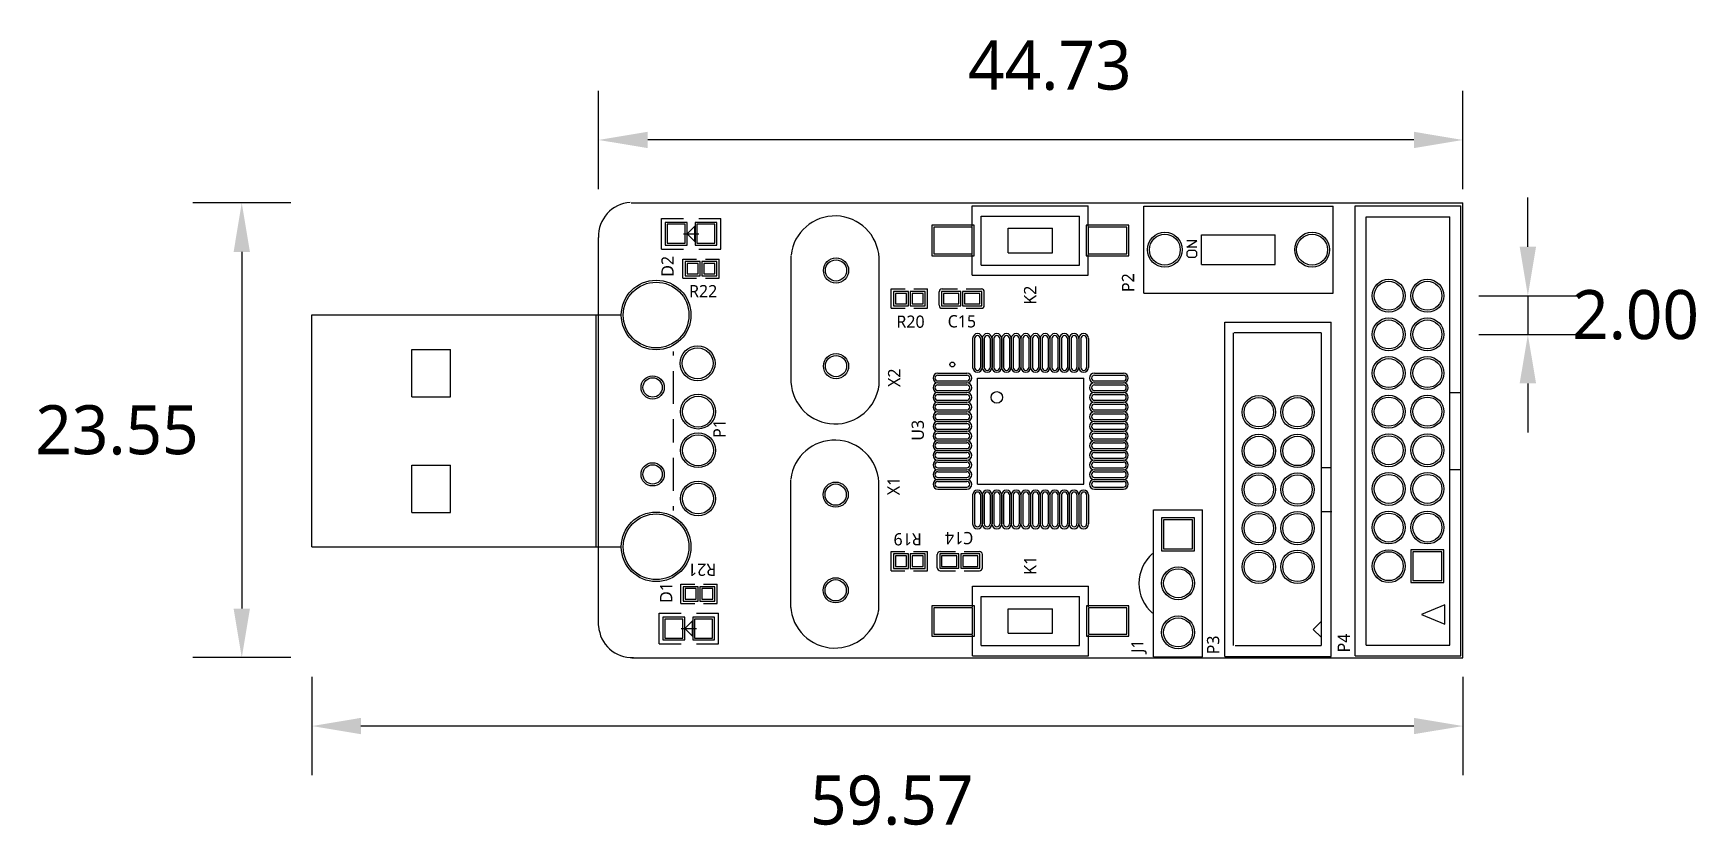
# Model space of a CAD drawing. Header units: millimetres. Extents: x -0.15 to 3.25, y 0.64 to 2.27.
import ezdxf

# ---------------------------------------------------------------- set-up
doc = ezdxf.new("R2010")
doc.units = ezdxf.units.MM
doc.header["$MEASUREMENT"] = 0
doc.styles.get("Standard").update_dxf_attribs({"font": ''})
doc.styles.add('样式 1', font='')
doc.styles.get('Standard').set_extended_font_data('Microsoft YaHei Light')
doc.styles.get('样式 1').set_extended_font_data('Microsoft YaHei Light')
doc.dimstyles.new('ISO-25', dxfattribs={"dimtxt": 0.1, "dimasz": 0.1, "dimexe": 0.1, "dimexo": 0, "dimgap": 0.1, "dimtad": 2, "dimtih": 1, "dimtoh": 1, "dimlfac": 25.4, "dimzin": 1, "dimdsep": 46, "dimtxsty": '样式 1', "dimcen": 2.5, "dimadec": 0, "dimazin": 0, "dimtfac": 1, "dimtmove": 0, "dimatfit": 3, "dimfxl": 0, "dimarcsym": 0})

# ---------------------------------------------------------------- blocks, each defined once
blk = doc.blocks.new('*D1')
at = {"color": 0, "lineweight": -2, "transparency": 16777216}
for p, q in [((1.0007, 1.9562), (1.0007, 2.1562)), ((2.7618, 1.9562), (2.7618, 2.1562)), ((2.6618, 2.0562), (1.1007, 2.0562))]:
    blk.add_line(p, q, dxfattribs=at)
at = {"color": 0, "transparency": 16777216}
for points in [[(1.1007, 2.0729), (1.1007, 2.0396), (1.0007, 2.0562)], [(2.6618, 2.0729), (2.6618, 2.0396), (2.7618, 2.0562)]]:
    blk.add_solid(points, dxfattribs=at)
at = {"layer": 'Defpoints', "color": 0, "transparency": 16777216}
for p in [(1.0007, 2.0562), (1.0007, 1.9298), (2.7618, 1.9281)]:
    blk.add_point(p, dxfattribs=at)
at = {"color": 0, "transparency": 16777216, "insert": (1.9201, 2.2079), "char_height": 0.1, "attachment_point": 5, "style": '样式 1'}
blk.add_mtext('44.73', dxfattribs=at)
blk = doc.blocks.new('*D2')
at = {"color": 0, "lineweight": -2, "transparency": 16777216}
for p, q in [((0.4165, 0.9616), (0.4165, 0.7616)), ((2.7618, 0.9616), (2.7618, 0.7616)), ((2.6618, 0.8616), (0.5165, 0.8616))]:
    blk.add_line(p, q, dxfattribs=at)
at = {"color": 0, "transparency": 16777216}
for points in [[(0.5165, 0.8783), (0.5165, 0.845), (0.4165, 0.8616)], [(2.6618, 0.8783), (2.6618, 0.845), (2.7618, 0.8616)]]:
    blk.add_solid(points, dxfattribs=at)
at = {"layer": 'Defpoints', "color": 0, "transparency": 16777216}
for p in [(0.4165, 1.001), (2.7618, 1.001), (0.4165, 0.8616)]:
    blk.add_point(p, dxfattribs=at)
at = {"color": 0, "transparency": 16777216, "insert": (1.598, 0.7099), "char_height": 0.1, "attachment_point": 5, "style": '样式 1'}
blk.add_mtext('59.57', dxfattribs=at)
blk = doc.blocks.new('*D3')
at = {"color": 0, "lineweight": -2, "transparency": 16777216}
for p, q in [((0.3736, 1.9281), (0.1736, 1.9281)), ((0.2736, 1.8281), (0.2736, 1.101)), ((0.3736, 1.001), (0.1736, 1.001))]:
    blk.add_line(p, q, dxfattribs=at)
at = {"color": 0, "transparency": 16777216}
for points in [[(0.257, 1.8281), (0.2903, 1.8281), (0.2736, 1.9281)], [(0.257, 1.101), (0.2903, 1.101), (0.2736, 1.001)]]:
    blk.add_solid(points, dxfattribs=at)
at = {"layer": 'Defpoints', "color": 0, "transparency": 16777216}
for p in [(2.7618, 1.9281), (0.2736, 1.001), (2.7618, 1.001)]:
    blk.add_point(p, dxfattribs=at)
at = {"color": 0, "transparency": 16777216, "insert": (0.0194, 1.4646), "char_height": 0.1, "attachment_point": 5, "style": '样式 1'}
blk.add_mtext('23.55', dxfattribs=at)
blk = doc.blocks.new('*D4')
at = {"color": 0, "lineweight": -2, "transparency": 16777216}
for p, q in [((2.8941, 1.8387), (2.8941, 1.9387)), ((2.7941, 1.7387), (2.9941, 1.7387)), ((2.8941, 1.7387), (2.8941, 1.6599)), ((2.7941, 1.6599), (2.9941, 1.6599)), ((2.8941, 1.5599), (2.8941, 1.4599))]:
    blk.add_line(p, q, dxfattribs=at)
at = {"color": 0, "transparency": 16777216}
for points in [[(2.8774, 1.8387), (2.9108, 1.8387), (2.8941, 1.7387)], [(2.8774, 1.5599), (2.9108, 1.5599), (2.8941, 1.6599)]]:
    blk.add_solid(points, dxfattribs=at)
at = {"layer": 'Defpoints', "color": 0, "transparency": 16777216}
for p in [(2.6893, 1.7387), (2.6893, 1.6599), (2.8941, 1.6599)]:
    blk.add_point(p, dxfattribs=at)
at = {"color": 0, "transparency": 16777216, "insert": (3.1136, 1.6993), "char_height": 0.1, "attachment_point": 5, "style": '样式 1'}
blk.add_mtext('2.00', dxfattribs=at)

msp = doc.modelspace()

# ---------------------------------------------------------------- linework, layer by layer
for p, q in [((1.06732, 1.92815), (2.76181, 1.92815)), ((1.76217, 1.88001), (1.76217, 1.92209)), ((1.76217, 1.92209), (1.99839, 1.92209)), ((1.99839, 1.88001), (1.99839, 1.92209)), ((2.11154, 1.74394), (2.11154, 1.9211)), ((2.11154, 1.9211), (2.49736, 1.9211)), ((2.49736, 1.74394), (2.49736, 1.9211)), ((2.54209, 1.92174), (2.75786, 1.92174)), ((2.54209, 1.00442), (2.54209, 1.92174)), ((2.75786, 1.00442), (2.75786, 1.92174)), ((2.76181, 1.00098), (2.76181, 1.92815)), ((1.1287, 1.8961), (1.17339, 1.8961)), ((1.1287, 1.8339), (1.1287, 1.8961)), ((1.13651, 1.88829), (1.13651, 1.84171)), ((1.18113, 1.88829), (1.13651, 1.88829)), ((1.14051, 1.88429), (1.14051, 1.84571)), ((1.17713, 1.88429), (1.14051, 1.88429)), ((1.17713, 1.84571), (1.17713, 1.88429)), ((1.18113, 1.84171), (1.18113, 1.88829)), ((1.18126, 1.865), (1.19701, 1.88075)), ((1.18126, 1.84925), (1.18126, 1.88075)), ((1.19701, 1.84925), (1.19701, 1.88075)), ((1.19714, 1.88829), (1.19714, 1.84171)), ((1.24176, 1.88829), (1.19714, 1.88829)), ((1.20114, 1.88429), (1.20114, 1.84571)), ((1.23776, 1.88429), (1.20114, 1.88429)), ((1.20488, 1.8961), (1.24957, 1.8961)), ((1.23776, 1.84571), (1.23776, 1.88429)), ((1.24176, 1.84171), (1.24176, 1.88829)), ((1.24957, 1.8339), (1.24957, 1.8961)), ((1.76617, 1.88239), (1.67943, 1.88239)), ((1.67943, 1.88239), (1.67943, 1.82005)), ((1.76217, 1.87839), (1.68343, 1.87839)), ((1.68343, 1.87839), (1.68343, 1.82405)), ((1.76217, 1.82405), (1.76217, 1.87839)), ((1.76617, 1.82005), (1.76617, 1.88239)), ((1.78028, 1.90122), (1.98028, 1.90122)), ((1.78028, 1.80122), (1.78028, 1.90122)), ((1.83528, 1.87622), (1.92528, 1.87622)), ((1.83528, 1.82622), (1.83528, 1.87622)), ((1.92528, 1.82622), (1.92528, 1.87622)), ((1.98028, 1.80122), (1.98028, 1.90122)), ((2.08113, 1.88239), (1.99439, 1.88239)), ((1.99439, 1.88239), (1.99439, 1.82005)), ((2.07713, 1.87839), (1.99839, 1.87839)), ((1.99839, 1.87839), (1.99839, 1.82405)), ((2.07713, 1.82405), (2.07713, 1.87839)), ((2.08113, 1.82005), (2.08113, 1.88239)), ((2.5648, 1.89978), (2.73515, 1.89978)), ((2.5648, 1.02638), (2.5648, 1.89978)), ((2.73515, 1.54182), (2.73515, 1.89978)), ((1.00079, 1.06634), (1.00079, 1.85728)), ((1.13651, 1.84171), (1.18113, 1.84171)), ((1.14051, 1.84571), (1.17713, 1.84571)), ((1.17339, 1.865), (1.20488, 1.865)), ((1.18126, 1.865), (1.19701, 1.84925)), ((1.19714, 1.84171), (1.24176, 1.84171)), ((1.20114, 1.84571), (1.23776, 1.84571)), ((2.19946, 1.83751), (2.21945, 1.85084)), ((2.21945, 1.85084), (2.19946, 1.85084)), ((2.21945, 1.83751), (2.19946, 1.83751)), ((2.22945, 1.86252), (2.37945, 1.86252)), ((2.22945, 1.80252), (2.22945, 1.86252)), ((2.37945, 1.80252), (2.37945, 1.86252)), ((1.1287, 1.8339), (1.17339, 1.8339)), ((1.17216, 1.81349), (1.20043, 1.81349)), ((1.17216, 1.77423), (1.17216, 1.81349)), ((1.20743, 1.80849), (1.17716, 1.80849)), ((1.17716, 1.80849), (1.17716, 1.77923)), ((1.20343, 1.80449), (1.18116, 1.80449)), ((1.18116, 1.80449), (1.18116, 1.78323)), ((1.20343, 1.78323), (1.20343, 1.80449)), ((1.20488, 1.8339), (1.24957, 1.8339)), ((1.20743, 1.77923), (1.20743, 1.80849)), ((1.24151, 1.80849), (1.21124, 1.80849)), ((1.21124, 1.80849), (1.21124, 1.77923)), ((1.23751, 1.80449), (1.21524, 1.80449)), ((1.21524, 1.80449), (1.21524, 1.78323)), ((1.21824, 1.81349), (1.24651, 1.81349)), ((1.23751, 1.78323), (1.23751, 1.80449)), ((1.24151, 1.77923), (1.24151, 1.80849)), ((1.24651, 1.77423), (1.24651, 1.81349)), ((1.39291, 1.56035), (1.39291, 1.82035)), ((1.57224, 1.55413), (1.57224, 1.81614)), ((1.67943, 1.82005), (1.76617, 1.82005)), ((1.68343, 1.82405), (1.76217, 1.82405)), ((1.76217, 1.78035), (1.76217, 1.82244)), ((1.78028, 1.80122), (1.98028, 1.80122)), ((1.83528, 1.82622), (1.92528, 1.82622)), ((1.99439, 1.82005), (2.08113, 1.82005)), ((1.99839, 1.82405), (2.07713, 1.82405)), ((1.99839, 1.78035), (1.99839, 1.82244)), ((2.20279, 1.83085), (2.19946, 1.82752)), ((2.19946, 1.82752), (2.19946, 1.82085)), ((2.19946, 1.82085), (2.20279, 1.81752)), ((2.21612, 1.83085), (2.20279, 1.83085)), ((2.20279, 1.81752), (2.21612, 1.81752)), ((2.21945, 1.82752), (2.21612, 1.83085)), ((2.21612, 1.81752), (2.21945, 1.82085)), ((2.21945, 1.82085), (2.21945, 1.82752)), ((2.22945, 1.80252), (2.37945, 1.80252)), ((1.17216, 1.77423), (1.20043, 1.77423)), ((1.17716, 1.77923), (1.20743, 1.77923)), ((1.18116, 1.78323), (1.20343, 1.78323)), ((1.21124, 1.77923), (1.24151, 1.77923)), ((1.21524, 1.78323), (1.23751, 1.78323)), ((1.21824, 1.77423), (1.24651, 1.77423)), ((1.76217, 1.78035), (1.99839, 1.78035)), ((1.59673, 1.75246), (1.625, 1.75246)), ((1.59673, 1.7132), (1.59673, 1.75246)), ((1.632, 1.74746), (1.60173, 1.74746)), ((1.60173, 1.74746), (1.60173, 1.7182)), ((1.628, 1.74346), (1.60573, 1.74346)), ((1.60573, 1.74346), (1.60573, 1.7222)), ((1.628, 1.7222), (1.628, 1.74346)), ((1.632, 1.7182), (1.632, 1.74746)), ((1.66608, 1.74746), (1.63581, 1.74746)), ((1.63581, 1.74746), (1.63581, 1.7182)), ((1.66208, 1.74346), (1.63981, 1.74346)), ((1.63981, 1.74346), (1.63981, 1.7222)), ((1.64281, 1.75246), (1.67108, 1.75246)), ((1.66208, 1.7222), (1.66208, 1.74346)), ((1.66608, 1.7182), (1.66608, 1.74746)), ((1.67108, 1.7132), (1.67108, 1.75246)), ((1.69454, 1.7192), (1.69454, 1.74646)), ((1.69954, 1.74746), (1.69954, 1.7182)), ((1.73865, 1.74746), (1.69954, 1.74746)), ((1.70054, 1.75246), (1.73165, 1.75246)), ((1.70354, 1.74346), (1.70354, 1.7222)), ((1.73465, 1.74346), (1.70354, 1.74346)), ((1.73465, 1.7222), (1.73465, 1.74346)), ((1.73865, 1.7182), (1.73865, 1.74746)), ((1.74246, 1.74746), (1.74246, 1.7182)), ((1.78156, 1.74746), (1.74246, 1.74746)), ((1.74646, 1.74346), (1.74646, 1.7222)), ((1.77756, 1.74346), (1.74646, 1.74346)), ((1.74946, 1.75246), (1.78056, 1.75246)), ((1.77756, 1.7222), (1.77756, 1.74346)), ((1.78156, 1.7182), (1.78156, 1.74746)), ((1.78656, 1.7192), (1.78656, 1.74646)), ((2.11154, 1.74394), (2.49736, 1.74394)), ((0.41664, 1.6997), (1.04735, 1.6997)), ((0.41664, 1.22672), (0.41664, 1.6997)), ((0.99595, 1.22672), (0.99595, 1.6997)), ((1.59673, 1.7132), (1.625, 1.7132)), ((1.60173, 1.7182), (1.632, 1.7182)), ((1.60573, 1.7222), (1.628, 1.7222)), ((1.63581, 1.7182), (1.66608, 1.7182)), ((1.63981, 1.7222), (1.66208, 1.7222)), ((1.64281, 1.7132), (1.67108, 1.7132)), ((1.69954, 1.7182), (1.73865, 1.7182)), ((1.70054, 1.7132), (1.73165, 1.7132)), ((1.70354, 1.7222), (1.73465, 1.7222)), ((1.74246, 1.7182), (1.78156, 1.7182)), ((1.74646, 1.7222), (1.77756, 1.7222)), ((1.74946, 1.7132), (1.78056, 1.7132)), ((2.27661, 1.68466), (2.49315, 1.68466)), ((2.27661, 1.00363), (2.27661, 1.68466)), ((2.49361, 1.00366), (2.49361, 1.68469)), ((1.76277, 1.65161), (1.76277, 1.59256)), ((1.76677, 1.65161), (1.76677, 1.59256)), ((1.77858, 1.65161), (1.77858, 1.59256)), ((1.78246, 1.65161), (1.78246, 1.59256)), ((1.78258, 1.65161), (1.78258, 1.59256)), ((1.78646, 1.65161), (1.78646, 1.59256)), ((1.79827, 1.65161), (1.79827, 1.59256)), ((1.80214, 1.65161), (1.80214, 1.59256)), ((1.80227, 1.65161), (1.80227, 1.59256)), ((1.80614, 1.65161), (1.80614, 1.59256)), ((1.81795, 1.65161), (1.81795, 1.59256)), ((1.82183, 1.65161), (1.82183, 1.59256)), ((1.82195, 1.65161), (1.82195, 1.59256)), ((1.82583, 1.65161), (1.82583, 1.59256)), ((1.83764, 1.65161), (1.83764, 1.59256)), ((1.84151, 1.65161), (1.84151, 1.59256)), ((1.84164, 1.65161), (1.84164, 1.59256)), ((1.84551, 1.65161), (1.84551, 1.59256)), ((1.85732, 1.65161), (1.85732, 1.59256)), ((1.8612, 1.65161), (1.8612, 1.59256)), ((1.86132, 1.65161), (1.86132, 1.59256)), ((1.8652, 1.65161), (1.8652, 1.59256)), ((1.87701, 1.65161), (1.87701, 1.59256)), ((1.88088, 1.65161), (1.88088, 1.59256)), ((1.88101, 1.65161), (1.88101, 1.59256)), ((1.88488, 1.65161), (1.88488, 1.59256)), ((1.89669, 1.65161), (1.89669, 1.59256)), ((1.90057, 1.65161), (1.90057, 1.59256)), ((1.90069, 1.65161), (1.90069, 1.59256)), ((1.90457, 1.65161), (1.90457, 1.59256)), ((1.91638, 1.65161), (1.91638, 1.59256)), ((1.92025, 1.65161), (1.92025, 1.59256)), ((1.92038, 1.65161), (1.92038, 1.59256)), ((1.92425, 1.65161), (1.92425, 1.59256)), ((1.93606, 1.65161), (1.93606, 1.59256)), ((1.93994, 1.65161), (1.93994, 1.59256)), ((1.94006, 1.65161), (1.94006, 1.59256)), ((1.94394, 1.65161), (1.94394, 1.59256)), ((1.95575, 1.65161), (1.95575, 1.59256)), ((1.95962, 1.65161), (1.95962, 1.59256)), ((1.95975, 1.65161), (1.95975, 1.59256)), ((1.96362, 1.65161), (1.96362, 1.59256)), ((1.97543, 1.65161), (1.97543, 1.59256)), ((1.97931, 1.65161), (1.97931, 1.59256)), ((1.97943, 1.65161), (1.97943, 1.59256)), ((1.98331, 1.65161), (1.98331, 1.59256)), ((1.99512, 1.65161), (1.99512, 1.59256)), ((1.99912, 1.65161), (1.99912, 1.59256)), ((2.29461, 1.02561), (2.29461, 1.66343)), ((2.29561, 1.66366), (2.47274, 1.66366)), ((2.47361, 1.38166), (2.47361, 1.66343)), ((0.61992, 1.62918), (0.69866, 1.62918)), ((0.61992, 1.53282), (0.61992, 1.62918)), ((0.69866, 1.53282), (0.69866, 1.62918)), ((1.15342, 1.61668), (1.15342, 1.62527)), ((1.15342, 1.51825), (1.15342, 1.5853)), ((1.69197, 1.58081), (1.75102, 1.58081)), ((1.69197, 1.57681), (1.75102, 1.57681)), ((1.69197, 1.565), (1.75102, 1.565)), ((1.77268, 1.35437), (1.77268, 1.57091)), ((1.77268, 1.57091), (1.98921, 1.57091)), ((1.98921, 1.35437), (1.98921, 1.57091)), ((2.01087, 1.58081), (2.06992, 1.58081)), ((2.01087, 1.57681), (2.06992, 1.57681)), ((2.01087, 1.565), (2.06992, 1.565)), ((0.61992, 1.53282), (0.69866, 1.53282)), ((1.69197, 1.56113), (1.75102, 1.56113)), ((1.69197, 1.561), (1.75102, 1.561)), ((1.69197, 1.55713), (1.75102, 1.55713)), ((1.69197, 1.54531), (1.75102, 1.54531)), ((1.69197, 1.54144), (1.75102, 1.54144)), ((1.69197, 1.54131), (1.75102, 1.54131)), ((1.69197, 1.53744), (1.75102, 1.53744)), ((2.01087, 1.56113), (2.06992, 1.56113)), ((2.01087, 1.561), (2.06992, 1.561)), ((2.01087, 1.55713), (2.06992, 1.55713)), ((2.01087, 1.54531), (2.06992, 1.54531)), ((2.01087, 1.54144), (2.06992, 1.54144)), ((2.01087, 1.54131), (2.06992, 1.54131)), ((2.01087, 1.53744), (2.06992, 1.53744)), ((2.73515, 1.38434), (2.73515, 1.54182)), ((2.73515, 1.54182), (2.75786, 1.54182)), ((1.69197, 1.52563), (1.75102, 1.52563)), ((1.69197, 1.52176), (1.75102, 1.52176)), ((1.69197, 1.52163), (1.75102, 1.52163)), ((1.69197, 1.51776), (1.75102, 1.51776)), ((1.69197, 1.50594), (1.75102, 1.50594)), ((1.69197, 1.50207), (1.75102, 1.50207)), ((1.69197, 1.50194), (1.75102, 1.50194)), ((1.69197, 1.49807), (1.75102, 1.49807)), ((2.01087, 1.52563), (2.06992, 1.52563)), ((2.01087, 1.52176), (2.06992, 1.52176)), ((2.01087, 1.52163), (2.06992, 1.52163)), ((2.01087, 1.51776), (2.06992, 1.51776)), ((2.01087, 1.50594), (2.06992, 1.50594)), ((2.01087, 1.50207), (2.06992, 1.50207)), ((2.01087, 1.50194), (2.06992, 1.50194)), ((2.01087, 1.49807), (2.06992, 1.49807)), ((1.15342, 1.43951), (1.15342, 1.48687)), ((1.69197, 1.48626), (1.75102, 1.48626)), ((1.69197, 1.48239), (1.75102, 1.48239)), ((1.69197, 1.48226), (1.75102, 1.48226)), ((1.69197, 1.47839), (1.75102, 1.47839)), ((1.69197, 1.46657), (1.75102, 1.46657)), ((1.69197, 1.4627), (1.75102, 1.4627)), ((1.69197, 1.46257), (1.75102, 1.46257)), ((2.01087, 1.48626), (2.06992, 1.48626)), ((2.01087, 1.48239), (2.06992, 1.48239)), ((2.01087, 1.48226), (2.06992, 1.48226)), ((2.01087, 1.47839), (2.06992, 1.47839)), ((2.01087, 1.46657), (2.06992, 1.46657)), ((2.01087, 1.4627), (2.06992, 1.4627)), ((2.01087, 1.46257), (2.06992, 1.46257)), ((1.69197, 1.4587), (1.75102, 1.4587)), ((1.69197, 1.44689), (1.75102, 1.44689)), ((1.69197, 1.44302), (1.75102, 1.44302)), ((1.69197, 1.44289), (1.75102, 1.44289)), ((1.69197, 1.43902), (1.75102, 1.43902)), ((1.69197, 1.4272), (1.75102, 1.4272)), ((2.01087, 1.4587), (2.06992, 1.4587)), ((2.01087, 1.44689), (2.06992, 1.44689)), ((2.01087, 1.44302), (2.06992, 1.44302)), ((2.01087, 1.44289), (2.06992, 1.44289)), ((2.01087, 1.43902), (2.06992, 1.43902)), ((2.01087, 1.4272), (2.06992, 1.4272)), ((0.61992, 1.39359), (0.69866, 1.39359)), ((0.61992, 1.29664), (0.61992, 1.39359)), ((0.69866, 1.29664), (0.69866, 1.39359)), ((1.15342, 1.34106), (1.15342, 1.40813)), ((1.69197, 1.42333), (1.75102, 1.42333)), ((1.69197, 1.4232), (1.75102, 1.4232)), ((1.69197, 1.41933), (1.75102, 1.41933)), ((1.69197, 1.40752), (1.75102, 1.40752)), ((1.69197, 1.40365), (1.75102, 1.40365)), ((1.69197, 1.40352), (1.75102, 1.40352)), ((1.69197, 1.39965), (1.75102, 1.39965)), ((2.01087, 1.42333), (2.06992, 1.42333)), ((2.01087, 1.4232), (2.06992, 1.4232)), ((2.01087, 1.41933), (2.06992, 1.41933)), ((2.01087, 1.40752), (2.06992, 1.40752)), ((2.01087, 1.40365), (2.06992, 1.40365)), ((2.01087, 1.40352), (2.06992, 1.40352)), ((2.01087, 1.39965), (2.06992, 1.39965)), ((1.39225, 1.10347), (1.39225, 1.36347)), ((1.57158, 1.09724), (1.57158, 1.35925)), ((1.69197, 1.38783), (1.75102, 1.38783)), ((1.69197, 1.38396), (1.75102, 1.38396)), ((1.69197, 1.38383), (1.75102, 1.38383)), ((1.69197, 1.37996), (1.75102, 1.37996)), ((1.69197, 1.36815), (1.75102, 1.36815)), ((1.69197, 1.36428), (1.75102, 1.36428)), ((1.69197, 1.36415), (1.75102, 1.36415)), ((1.69197, 1.36028), (1.75102, 1.36028)), ((2.01087, 1.38783), (2.06992, 1.38783)), ((2.01087, 1.38396), (2.06992, 1.38396)), ((2.01087, 1.38383), (2.06992, 1.38383)), ((2.01087, 1.37996), (2.06992, 1.37996)), ((2.01087, 1.36815), (2.06992, 1.36815)), ((2.01087, 1.36428), (2.06992, 1.36428)), ((2.01087, 1.36415), (2.06992, 1.36415)), ((2.01087, 1.36028), (2.06992, 1.36028)), ((2.47361, 1.38866), (2.49361, 1.38866)), ((2.47361, 1.02566), (2.47361, 1.38366)), ((2.73515, 1.38434), (2.75786, 1.38434)), ((2.73515, 1.02638), (2.73515, 1.38434)), ((1.69197, 1.34846), (1.75102, 1.34846)), ((1.69197, 1.34446), (1.75102, 1.34446)), ((1.76277, 1.33272), (1.76277, 1.27366)), ((1.76677, 1.33272), (1.76677, 1.27366)), ((1.77268, 1.35437), (1.98921, 1.35437)), ((1.77858, 1.33272), (1.77858, 1.27366)), ((1.78246, 1.33272), (1.78246, 1.27366)), ((1.78258, 1.33272), (1.78258, 1.27366)), ((1.78646, 1.33272), (1.78646, 1.27366)), ((1.79827, 1.33272), (1.79827, 1.27366)), ((1.80214, 1.33272), (1.80214, 1.27366)), ((1.80227, 1.33272), (1.80227, 1.27366)), ((1.80614, 1.33272), (1.80614, 1.27366)), ((1.81795, 1.33272), (1.81795, 1.27366)), ((1.82183, 1.33272), (1.82183, 1.27366)), ((1.82195, 1.33272), (1.82195, 1.27366)), ((1.82583, 1.33272), (1.82583, 1.27366)), ((1.83764, 1.33272), (1.83764, 1.27366)), ((1.84151, 1.33272), (1.84151, 1.27366)), ((1.84164, 1.33272), (1.84164, 1.27366)), ((1.84551, 1.33272), (1.84551, 1.27366)), ((1.85732, 1.33272), (1.85732, 1.27366)), ((1.8612, 1.33272), (1.8612, 1.27366)), ((1.86132, 1.33272), (1.86132, 1.27366)), ((1.8652, 1.33272), (1.8652, 1.27366)), ((1.87701, 1.33272), (1.87701, 1.27366)), ((1.88088, 1.33272), (1.88088, 1.27366)), ((1.88101, 1.33272), (1.88101, 1.27366)), ((1.88488, 1.33272), (1.88488, 1.27366)), ((1.89669, 1.33272), (1.89669, 1.27366)), ((1.90057, 1.33272), (1.90057, 1.27366)), ((1.90069, 1.33272), (1.90069, 1.27366)), ((1.90457, 1.33272), (1.90457, 1.27366)), ((1.91638, 1.33272), (1.91638, 1.27366)), ((1.92025, 1.33272), (1.92025, 1.27366)), ((1.92038, 1.33272), (1.92038, 1.27366)), ((1.92425, 1.33272), (1.92425, 1.27366)), ((1.93606, 1.33272), (1.93606, 1.27366)), ((1.93994, 1.33272), (1.93994, 1.27366)), ((1.94006, 1.33272), (1.94006, 1.27366)), ((1.94394, 1.33272), (1.94394, 1.27366)), ((1.95575, 1.33272), (1.95575, 1.27366)), ((1.95962, 1.33272), (1.95962, 1.27366)), ((1.95975, 1.33272), (1.95975, 1.27366)), ((1.96362, 1.33272), (1.96362, 1.27366)), ((1.97543, 1.33272), (1.97543, 1.27366)), ((1.97931, 1.33272), (1.97931, 1.27366)), ((1.97943, 1.33272), (1.97943, 1.27366)), ((1.98331, 1.33272), (1.98331, 1.27366)), ((1.99512, 1.33272), (1.99512, 1.27366)), ((1.99912, 1.33272), (1.99912, 1.27366)), ((2.01087, 1.34846), (2.06992, 1.34846)), ((2.01087, 1.34446), (2.06992, 1.34446)), ((0.61992, 1.29664), (0.69866, 1.29664)), ((1.15342, 1.30112), (1.15342, 1.30974)), ((2.13142, 1.00256), (2.13142, 1.30256)), ((2.13142, 1.30256), (2.23142, 1.30256)), ((2.23142, 1.00256), (2.23142, 1.30256)), ((2.47361, 1.29866), (2.49461, 1.29866)), ((2.21494, 1.28609), (2.14789, 1.28609)), ((2.14789, 1.28609), (2.14789, 1.21903)), ((2.21094, 1.28209), (2.15189, 1.28209)), ((2.15189, 1.28209), (2.15189, 1.22303)), ((2.21094, 1.22303), (2.21094, 1.28209)), ((2.21494, 1.21903), (2.21494, 1.28609)), ((0.41664, 1.22672), (1.04714, 1.22672)), ((2.15189, 1.22303), (2.21094, 1.22303)), ((1.59653, 1.21731), (1.62479, 1.21731)), ((1.59653, 1.17805), (1.59653, 1.21731)), ((1.6318, 1.21231), (1.60153, 1.21231)), ((1.60153, 1.21231), (1.60153, 1.18305)), ((1.6278, 1.20831), (1.60553, 1.20831)), ((1.60553, 1.20831), (1.60553, 1.18705)), ((1.6278, 1.18705), (1.6278, 1.20831)), ((1.6318, 1.18305), (1.6318, 1.21231)), ((1.66588, 1.21231), (1.63561, 1.21231)), ((1.63561, 1.21231), (1.63561, 1.18305)), ((1.66188, 1.20831), (1.63961, 1.20831)), ((1.63961, 1.20831), (1.63961, 1.18705)), ((1.64261, 1.21731), (1.67088, 1.21731)), ((1.66188, 1.18705), (1.66188, 1.20831)), ((1.66588, 1.18305), (1.66588, 1.21231)), ((1.67088, 1.17805), (1.67088, 1.21731)), ((1.69064, 1.18413), (1.69064, 1.21139)), ((1.69564, 1.21239), (1.69564, 1.18313)), ((1.73475, 1.21239), (1.69564, 1.21239)), ((1.69664, 1.21739), (1.72775, 1.21739)), ((1.69964, 1.20839), (1.69964, 1.18713)), ((1.73075, 1.20839), (1.69964, 1.20839)), ((1.73075, 1.18713), (1.73075, 1.20839)), ((1.73475, 1.18313), (1.73475, 1.21239)), ((1.73856, 1.21239), (1.73856, 1.18313)), ((1.77767, 1.21239), (1.73856, 1.21239)), ((1.74256, 1.20839), (1.74256, 1.18713)), ((1.77367, 1.20839), (1.74256, 1.20839)), ((1.74556, 1.21739), (1.77667, 1.21739)), ((1.77367, 1.18713), (1.77367, 1.20839)), ((1.77767, 1.18313), (1.77767, 1.21239)), ((1.78267, 1.18413), (1.78267, 1.21139)), ((2.14789, 1.21903), (2.21494, 1.21903)), ((2.72286, 1.22101), (2.6558, 1.22101)), ((2.6558, 1.22101), (2.6558, 1.15395)), ((2.71886, 1.21701), (2.6598, 1.21701)), ((2.6598, 1.21701), (2.6598, 1.15795)), ((2.71886, 1.15795), (2.71886, 1.21701)), ((2.72286, 1.15395), (2.72286, 1.22101)), ((1.59653, 1.17805), (1.62479, 1.17805)), ((1.60153, 1.18305), (1.6318, 1.18305)), ((1.60553, 1.18705), (1.6278, 1.18705)), ((1.63561, 1.18305), (1.66588, 1.18305)), ((1.63961, 1.18705), (1.66188, 1.18705)), ((1.64261, 1.17805), (1.67088, 1.17805)), ((1.69564, 1.18313), (1.73475, 1.18313)), ((1.69664, 1.17813), (1.72775, 1.17813)), ((1.69964, 1.18713), (1.73075, 1.18713)), ((1.73856, 1.18313), (1.77767, 1.18313)), ((1.74256, 1.18713), (1.77367, 1.18713)), ((1.74556, 1.17813), (1.77667, 1.17813)), ((2.6598, 1.15795), (2.71886, 1.15795)), ((1.16818, 1.15065), (1.19645, 1.15065)), ((1.16818, 1.11139), (1.16818, 1.15065)), ((1.20345, 1.14565), (1.17318, 1.14565)), ((1.17318, 1.14565), (1.17318, 1.11639)), ((1.19945, 1.14165), (1.17718, 1.14165)), ((1.17718, 1.14165), (1.17718, 1.12039)), ((1.19945, 1.12039), (1.19945, 1.14165)), ((1.20345, 1.11639), (1.20345, 1.14565)), ((1.23753, 1.14565), (1.20726, 1.14565)), ((1.20726, 1.14565), (1.20726, 1.11639)), ((1.23353, 1.14165), (1.21126, 1.14165)), ((1.21126, 1.14165), (1.21126, 1.12039)), ((1.21426, 1.15065), (1.24253, 1.15065)), ((1.23353, 1.12039), (1.23353, 1.14165)), ((1.23753, 1.11639), (1.23753, 1.14565)), ((1.24253, 1.11139), (1.24253, 1.15065)), ((1.76236, 1.10453), (1.76236, 1.14661)), ((1.76236, 1.14661), (1.99858, 1.14661)), ((1.78047, 1.12575), (1.98047, 1.12575)), ((1.78047, 1.02575), (1.78047, 1.12575)), ((1.98047, 1.02575), (1.98047, 1.12575)), ((1.99858, 1.10453), (1.99858, 1.14661)), ((2.6558, 1.15395), (2.72286, 1.15395)), ((1.12394, 1.09142), (1.16862, 1.09142)), ((1.12394, 1.02921), (1.12394, 1.09142)), ((1.16818, 1.11139), (1.19645, 1.11139)), ((1.17318, 1.11639), (1.20345, 1.11639)), ((1.17718, 1.12039), (1.19945, 1.12039)), ((1.20012, 1.09142), (1.2448, 1.09142)), ((1.20726, 1.11639), (1.23753, 1.11639)), ((1.21126, 1.12039), (1.23353, 1.12039)), ((1.21426, 1.11139), (1.24253, 1.11139)), ((1.2448, 1.02921), (1.2448, 1.09142)), ((1.76636, 1.10691), (1.67962, 1.10691)), ((1.67962, 1.10691), (1.67962, 1.04458)), ((1.76236, 1.10291), (1.68362, 1.10291)), ((1.68362, 1.10291), (1.68362, 1.04858)), ((1.76236, 1.04858), (1.76236, 1.10291)), ((1.76636, 1.04458), (1.76636, 1.10691)), ((1.83547, 1.10075), (1.92547, 1.10075)), ((1.83547, 1.05075), (1.83547, 1.10075)), ((1.92547, 1.05075), (1.92547, 1.10075)), ((2.08132, 1.10691), (1.99458, 1.10691)), ((1.99458, 1.10691), (1.99458, 1.04458)), ((2.07732, 1.10291), (1.99858, 1.10291)), ((1.99858, 1.10291), (1.99858, 1.04858)), ((2.07732, 1.04858), (2.07732, 1.10291)), ((2.08132, 1.04458), (2.08132, 1.10691)), ((2.72476, 1.10874), (2.67752, 1.08905)), ((2.67752, 1.08905), (2.72476, 1.06937)), ((2.72476, 1.06937), (2.72476, 1.10874)), ((1.13175, 1.08361), (1.13175, 1.03702)), ((1.17636, 1.08361), (1.13175, 1.08361)), ((1.13575, 1.07961), (1.13575, 1.04102)), ((1.17236, 1.07961), (1.13575, 1.07961)), ((1.16862, 1.06032), (1.20012, 1.06032)), ((1.17236, 1.04102), (1.17236, 1.07961)), ((1.17636, 1.03702), (1.17636, 1.08361)), ((1.1765, 1.06032), (1.19224, 1.07606)), ((1.1765, 1.04457), (1.1765, 1.07606)), ((1.1765, 1.06032), (1.19224, 1.04457)), ((1.19224, 1.04457), (1.19224, 1.07606)), ((1.19238, 1.08361), (1.19238, 1.03702)), ((1.23699, 1.08361), (1.19238, 1.08361)), ((1.19638, 1.07961), (1.19638, 1.04102)), ((1.23299, 1.07961), (1.19638, 1.07961)), ((1.23299, 1.04102), (1.23299, 1.07961)), ((1.23699, 1.03702), (1.23699, 1.08361)), ((2.45661, 1.05866), (2.47361, 1.07566)), ((2.45661, 1.05866), (2.47261, 1.04266)), ((1.12394, 1.02921), (1.16862, 1.02921)), ((1.13175, 1.03702), (1.17636, 1.03702)), ((1.13575, 1.04102), (1.17236, 1.04102)), ((1.19238, 1.03702), (1.23699, 1.03702)), ((1.19638, 1.04102), (1.23299, 1.04102)), ((1.20012, 1.02921), (1.2448, 1.02921)), ((1.67962, 1.04458), (1.76636, 1.04458)), ((1.68362, 1.04858), (1.76236, 1.04858)), ((1.76236, 1.00488), (1.76236, 1.04696)), ((1.78047, 1.02575), (1.98047, 1.02575)), ((1.83547, 1.05075), (1.92547, 1.05075)), ((1.99458, 1.04458), (2.08132, 1.04458)), ((1.99858, 1.04858), (2.07732, 1.04858)), ((1.99858, 1.00488), (1.99858, 1.04696)), ((2.29748, 1.02566), (2.47261, 1.02566)), ((2.5648, 1.02638), (2.73515, 1.02638)), ((1.0685, 1.00098), (2.76181, 1.00098)), ((1.76236, 1.00488), (1.99858, 1.00488)), ((2.13142, 1.00256), (2.23142, 1.00256)), ((2.27661, 1.00366), (2.49315, 1.00366)), ((2.54209, 1.00442), (2.75786, 1.00442))]:
    msp.add_line(p, q)
for centre, radius in [((2.15445, 1.83252), 0.0355), ((2.15445, 1.83252), 0.0315), ((2.45445, 1.83252), 0.0355), ((2.45445, 1.83252), 0.0315), ((1.48441, 1.79023), 0.02565), ((1.48441, 1.79023), 0.02165), ((1.11792, 1.69941), 0.07093), ((2.61059, 1.73866), 0.03353), ((2.61059, 1.73866), 0.02953), ((2.68933, 1.73866), 0.03353), ((2.68933, 1.73866), 0.02953), ((1.11792, 1.69941), 0.06693), ((2.61059, 1.65992), 0.03353), ((2.61059, 1.65992), 0.02953), ((2.68933, 1.65992), 0.03353), ((2.68933, 1.65992), 0.02953), ((1.20241, 1.60098), 0.0355), ((1.20241, 1.60098), 0.0315), ((1.48441, 1.59523), 0.02565), ((1.48441, 1.59523), 0.02165), ((1.7215, 1.59846), 0.00492), ((2.61059, 1.58118), 0.03353), ((2.61059, 1.58118), 0.02953), ((2.68933, 1.58118), 0.03353), ((2.68933, 1.58118), 0.02953), ((1.11079, 1.55178), 0.02369), ((1.11079, 1.55178), 0.01969), ((1.20331, 1.50256), 0.0355), ((1.20331, 1.50256), 0.0315), ((1.81205, 1.53154), 0.01181), ((2.34591, 1.50126), 0.034), ((2.34591, 1.50126), 0.03), ((2.42461, 1.50126), 0.034), ((2.42461, 1.50126), 0.03), ((2.61059, 1.50244), 0.03353), ((2.61059, 1.50244), 0.02953), ((2.68933, 1.50244), 0.03353), ((2.68933, 1.50244), 0.02953), ((1.20331, 1.42382), 0.0355), ((1.20331, 1.42382), 0.0315), ((2.34591, 1.42236), 0.034), ((2.34591, 1.42236), 0.03), ((2.42461, 1.42236), 0.034), ((2.42461, 1.42236), 0.03), ((2.61059, 1.4237), 0.03353), ((2.61059, 1.4237), 0.02953), ((2.68933, 1.4237), 0.03353), ((2.68933, 1.4237), 0.02953), ((1.11079, 1.37461), 0.02369), ((1.11079, 1.37461), 0.01969), ((1.20332, 1.32539), 0.0355), ((1.48374, 1.33335), 0.02565), ((2.34591, 1.34366), 0.034), ((2.34591, 1.34366), 0.03), ((2.42461, 1.34366), 0.034), ((2.42461, 1.34366), 0.03), ((2.61059, 1.34496), 0.03353), ((2.61059, 1.34496), 0.02953), ((2.68933, 1.34496), 0.03353), ((2.68933, 1.34496), 0.02953), ((1.20332, 1.32539), 0.0315), ((1.48374, 1.33335), 0.02165), ((1.11792, 1.22697), 0.07093), ((1.11792, 1.22697), 0.06693), ((2.34591, 1.26496), 0.034), ((2.34591, 1.26496), 0.03), ((2.42461, 1.26496), 0.034), ((2.42461, 1.26496), 0.03), ((2.61059, 1.26622), 0.03353), ((2.61059, 1.26622), 0.02953), ((2.68933, 1.26622), 0.03353), ((2.68933, 1.26622), 0.02953), ((2.34591, 1.18616), 0.034), ((2.34591, 1.18616), 0.03), ((2.42461, 1.18616), 0.034), ((2.42461, 1.18616), 0.03), ((2.61059, 1.18748), 0.03353), ((2.61059, 1.18748), 0.02953), ((1.48374, 1.13835), 0.02565), ((1.48374, 1.13835), 0.02165), ((2.18142, 1.15256), 0.03353), ((2.18142, 1.15256), 0.02953), ((2.18142, 1.05256), 0.03353), ((2.18142, 1.05256), 0.02953)]:
    msp.add_circle(centre, radius)
for centre, radius, start, end in [((1.0685, 1.86083), 0.06781, 92.99538, 182.99529), ((1.48224, 1.81114), 0.09014, 3.18, 173.29), ((1.70054, 1.74646), 0.006, 90, 180), ((1.78056, 1.74646), 0.006, 0, 90), ((1.70054, 1.7192), 0.006, 180, 270), ((1.78056, 1.7192), 0.006, 270, 0), ((1.77268, 1.65161), 0.00991, 0, 180), ((1.77268, 1.65161), 0.00591, 0, 180), ((1.79236, 1.65161), 0.00991, 0, 180), ((1.79236, 1.65161), 0.00591, 0, 180), ((1.81205, 1.65161), 0.00991, 0, 180), ((1.81205, 1.65161), 0.00591, 0, 180), ((1.83173, 1.65161), 0.00991, 0, 180), ((1.83173, 1.65161), 0.00591, 0, 180), ((1.85142, 1.65161), 0.00991, 0, 180), ((1.85142, 1.65161), 0.00591, 0, 180), ((1.8711, 1.65161), 0.00991, 0, 180), ((1.8711, 1.65161), 0.00591, 0, 180), ((1.89079, 1.65161), 0.00991, 0, 180), ((1.89079, 1.65161), 0.00591, 0, 180), ((1.91047, 1.65161), 0.00991, 0, 180), ((1.91047, 1.65161), 0.00591, 0, 180), ((1.93016, 1.65161), 0.00991, 0, 180), ((1.93016, 1.65161), 0.00591, 0, 180), ((1.94984, 1.65161), 0.00991, 0, 180), ((1.94984, 1.65161), 0.00591, 0, 180), ((1.96953, 1.65161), 0.00991, 0, 180), ((1.96953, 1.65161), 0.00591, 0, 180), ((1.98921, 1.65161), 0.00991, 0, 180), ((1.98921, 1.65161), 0.00591, 0, 180), ((1.69197, 1.57091), 0.00991, 90, 270), ((1.69197, 1.57091), 0.00591, 90, 270), ((1.75102, 1.57091), 0.00991, 270, 90), ((1.75102, 1.57091), 0.00591, 270, 90), ((1.77268, 1.59256), 0.00991, 180, 0), ((1.77268, 1.59256), 0.00591, 180, 0), ((1.79236, 1.59256), 0.00991, 180, 0), ((1.79236, 1.59256), 0.00591, 180, 0), ((1.81205, 1.59256), 0.00991, 180, 0), ((1.81205, 1.59256), 0.00591, 180, 0), ((1.83173, 1.59256), 0.00991, 180, 0), ((1.83173, 1.59256), 0.00591, 180, 0), ((1.85142, 1.59256), 0.00991, 180, 0), ((1.85142, 1.59256), 0.00591, 180, 0), ((1.8711, 1.59256), 0.00991, 180, 0), ((1.8711, 1.59256), 0.00591, 180, 0), ((1.89079, 1.59256), 0.00991, 180, 0), ((1.89079, 1.59256), 0.00591, 180, 0), ((1.91047, 1.59256), 0.00991, 180, 0), ((1.91047, 1.59256), 0.00591, 180, 0), ((1.93016, 1.59256), 0.00991, 180, 0), ((1.93016, 1.59256), 0.00591, 180, 0), ((1.94984, 1.59256), 0.00991, 180, 0), ((1.94984, 1.59256), 0.00591, 180, 0), ((1.96953, 1.59256), 0.00991, 180, 0), ((1.96953, 1.59256), 0.00591, 180, 0), ((1.98921, 1.59256), 0.00991, 180, 0), ((1.98921, 1.59256), 0.00591, 180, 0), ((2.01087, 1.57091), 0.00991, 90, 270), ((2.01087, 1.57091), 0.00591, 90, 270), ((2.06992, 1.57091), 0.00991, 270, 90), ((2.06992, 1.57091), 0.00591, 270, 90), ((1.48264, 1.5676), 0.09014, 183.18, 353.29), ((1.69197, 1.55122), 0.00991, 90, 270), ((1.69197, 1.53154), 0.00991, 90, 270), ((1.69197, 1.55122), 0.00591, 90, 270), ((1.69197, 1.53154), 0.00591, 90, 270), ((1.75102, 1.55122), 0.00991, 270, 90), ((1.75102, 1.55122), 0.00591, 270, 90), ((1.75102, 1.53154), 0.00991, 270, 90), ((1.75102, 1.53154), 0.00591, 270, 90), ((2.01087, 1.55122), 0.00991, 90, 270), ((2.01087, 1.53154), 0.00991, 90, 270), ((2.01087, 1.55122), 0.00591, 90, 270), ((2.01087, 1.53154), 0.00591, 90, 270), ((2.06992, 1.55122), 0.00991, 270, 90), ((2.06992, 1.55122), 0.00591, 270, 90), ((2.06992, 1.53154), 0.00991, 270, 90), ((2.06992, 1.53154), 0.00591, 270, 90), ((1.69197, 1.51185), 0.00991, 90, 270), ((1.69197, 1.49217), 0.00991, 90, 270), ((1.69197, 1.51185), 0.00591, 90, 270), ((1.69197, 1.49217), 0.00591, 90, 270), ((1.75102, 1.51185), 0.00991, 270, 90), ((1.75102, 1.51185), 0.00591, 270, 90), ((1.75102, 1.49217), 0.00991, 270, 90), ((1.75102, 1.49217), 0.00591, 270, 90), ((2.01087, 1.51185), 0.00991, 90, 270), ((2.01087, 1.49217), 0.00991, 90, 270), ((2.01087, 1.51185), 0.00591, 90, 270), ((2.01087, 1.49217), 0.00591, 90, 270), ((2.06992, 1.51185), 0.00991, 270, 90), ((2.06992, 1.51185), 0.00591, 270, 90), ((2.06992, 1.49217), 0.00991, 270, 90), ((2.06992, 1.49217), 0.00591, 270, 90), ((1.69197, 1.47248), 0.00991, 90, 270), ((1.69197, 1.4528), 0.00991, 90, 270), ((1.69197, 1.47248), 0.00591, 90, 270), ((1.75102, 1.47248), 0.00991, 270, 90), ((1.75102, 1.47248), 0.00591, 270, 90), ((1.75102, 1.4528), 0.00991, 270, 90), ((2.01087, 1.47248), 0.00991, 90, 270), ((2.01087, 1.4528), 0.00991, 90, 270), ((2.01087, 1.47248), 0.00591, 90, 270), ((2.06992, 1.47248), 0.00991, 270, 90), ((2.06992, 1.47248), 0.00591, 270, 90), ((2.06992, 1.4528), 0.00991, 270, 90), ((1.48158, 1.35425), 0.09014, 3.18, 173.29), ((1.69197, 1.43311), 0.00991, 90, 270), ((1.69197, 1.4528), 0.00591, 90, 270), ((1.69197, 1.43311), 0.00591, 90, 270), ((1.75102, 1.4528), 0.00591, 270, 90), ((1.75102, 1.43311), 0.00991, 270, 90), ((1.75102, 1.43311), 0.00591, 270, 90), ((2.01087, 1.43311), 0.00991, 90, 270), ((2.01087, 1.4528), 0.00591, 90, 270), ((2.01087, 1.43311), 0.00591, 90, 270), ((2.06992, 1.4528), 0.00591, 270, 90), ((2.06992, 1.43311), 0.00991, 270, 90), ((2.06992, 1.43311), 0.00591, 270, 90), ((1.69197, 1.41343), 0.00991, 90, 270), ((1.69197, 1.39374), 0.00991, 90, 270), ((1.69197, 1.41343), 0.00591, 90, 270), ((1.69197, 1.39374), 0.00591, 90, 270), ((1.75102, 1.41343), 0.00991, 270, 90), ((1.75102, 1.41343), 0.00591, 270, 90), ((1.75102, 1.39374), 0.00991, 270, 90), ((1.75102, 1.39374), 0.00591, 270, 90), ((2.01087, 1.41343), 0.00991, 90, 270), ((2.01087, 1.39374), 0.00991, 90, 270), ((2.01087, 1.41343), 0.00591, 90, 270), ((2.01087, 1.39374), 0.00591, 90, 270), ((2.06992, 1.41343), 0.00991, 270, 90), ((2.06992, 1.41343), 0.00591, 270, 90), ((2.06992, 1.39374), 0.00991, 270, 90), ((2.06992, 1.39374), 0.00591, 270, 90), ((1.69197, 1.37406), 0.00991, 90, 270), ((1.69197, 1.35437), 0.00991, 90, 270), ((1.69197, 1.37406), 0.00591, 90, 270), ((1.69197, 1.35437), 0.00591, 90, 270), ((1.75102, 1.37406), 0.00991, 270, 90), ((1.75102, 1.37406), 0.00591, 270, 90), ((1.75102, 1.35437), 0.00991, 270, 90), ((1.75102, 1.35437), 0.00591, 270, 90), ((2.01087, 1.37406), 0.00991, 90, 270), ((2.01087, 1.35437), 0.00991, 90, 270), ((2.01087, 1.37406), 0.00591, 90, 270), ((2.01087, 1.35437), 0.00591, 90, 270), ((2.06992, 1.37406), 0.00991, 270, 90), ((2.06992, 1.37406), 0.00591, 270, 90), ((2.06992, 1.35437), 0.00991, 270, 90), ((2.06992, 1.35437), 0.00591, 270, 90), ((1.77268, 1.33272), 0.00991, 0, 180), ((1.77268, 1.33272), 0.00591, 0, 180), ((1.79236, 1.33272), 0.00991, 0, 180), ((1.79236, 1.33272), 0.00591, 0, 180), ((1.81205, 1.33272), 0.00991, 0, 180), ((1.81205, 1.33272), 0.00591, 0, 180), ((1.83173, 1.33272), 0.00991, 0, 180), ((1.83173, 1.33272), 0.00591, 0, 180), ((1.85142, 1.33272), 0.00991, 0, 180), ((1.85142, 1.33272), 0.00591, 0, 180), ((1.8711, 1.33272), 0.00991, 0, 180), ((1.8711, 1.33272), 0.00591, 0, 180), ((1.89079, 1.33272), 0.00991, 0, 180), ((1.89079, 1.33272), 0.00591, 0, 180), ((1.91047, 1.33272), 0.00991, 0, 180), ((1.91047, 1.33272), 0.00591, 0, 180), ((1.93016, 1.33272), 0.00991, 0, 180), ((1.93016, 1.33272), 0.00591, 0, 180), ((1.94984, 1.33272), 0.00991, 0, 180), ((1.94984, 1.33272), 0.00591, 0, 180), ((1.96953, 1.33272), 0.00991, 0, 180), ((1.96953, 1.33272), 0.00591, 0, 180), ((1.98921, 1.33272), 0.00991, 0, 180), ((1.98921, 1.33272), 0.00591, 0, 180), ((1.77268, 1.27366), 0.00991, 180, 0), ((1.77268, 1.27366), 0.00591, 180, 0), ((1.79236, 1.27366), 0.00991, 180, 0), ((1.79236, 1.27366), 0.00591, 180, 0), ((1.81205, 1.27366), 0.00991, 180, 0), ((1.81205, 1.27366), 0.00591, 180, 0), ((1.83173, 1.27366), 0.00991, 180, 0), ((1.83173, 1.27366), 0.00591, 180, 0), ((1.85142, 1.27366), 0.00991, 180, 0), ((1.85142, 1.27366), 0.00591, 180, 0), ((1.8711, 1.27366), 0.00991, 180, 0), ((1.8711, 1.27366), 0.00591, 180, 0), ((1.89079, 1.27366), 0.00991, 180, 0), ((1.89079, 1.27366), 0.00591, 180, 0), ((1.91047, 1.27366), 0.00991, 180, 0), ((1.91047, 1.27366), 0.00591, 180, 0), ((1.93016, 1.27366), 0.00991, 180, 0), ((1.93016, 1.27366), 0.00591, 180, 0), ((1.94984, 1.27366), 0.00991, 180, 0), ((1.94984, 1.27366), 0.00591, 180, 0), ((1.96953, 1.27366), 0.00991, 180, 0), ((1.96953, 1.27366), 0.00591, 180, 0), ((1.98921, 1.27366), 0.00991, 180, 0), ((1.98921, 1.27366), 0.00591, 180, 0), ((1.69664, 1.21139), 0.006, 90, 180), ((1.77667, 1.21139), 0.006, 0, 90), ((2.18244, 1.15223), 0.08078, 130.9299, 228.7879), ((1.69664, 1.18413), 0.006, 180, 270), ((1.77667, 1.18413), 0.006, 270, 0), ((1.48197, 1.11071), 0.09014, 183.18, 353.29), ((1.0685, 1.06909), 0.06781, 182.99538, 272.99529)]:
    msp.add_arc(centre, radius, start, end)

# ---------------------------------------------------------------- texts
for s, rotation, p in [('D2', 90, (1.15362, 1.77744)), ('P2', 90, (2.09193, 1.74622)), ('K2', 90, (1.8924, 1.72047)), ('X2', 90, (1.61532, 1.55276)), ('P1', 90, (1.25933, 1.44894)), ('U3', 90, (1.66346, 1.44323)), ('X1', 90, (1.61417, 1.33209)), ('C14', 180, (1.76425, 1.25717)), ('R19', 180, (1.65921, 1.25476)), ('R21', 180, (1.24035, 1.19272)), ('K1', 90, (1.89264, 1.16984)), ('D1', 90, (1.15079, 1.11264)), ('J1', 90, (2.11091, 1.01059)), ('P3', 90, (2.26524, 1.00785)), ('P4', 90, (2.53142, 1.01169))]:
    msp.add_text(s, height=0.025, rotation=rotation).set_placement(p)
for s, p in [('R22', (1.18496, 1.73551)), ('R20', (1.60749, 1.67335)), ('C15', (1.71197, 1.67409))]:
    msp.add_text(s, height=0.025).set_placement(p)

# ---------------------------------------------------------------- dimensions: what is measured, and where the dimension line sits
for base, p1, p2, picture, middle in [((1.00074, 2.05622), (2.76181, 1.92815), (1.00074, 1.92977), '*D1', (1.92013, 2.05622)), ((0.41649, 0.86164), (2.76181, 1.00098), (0.41649, 1.00098), '*D2', (1.598, 0.86164))]:
    dim = msp.add_linear_dim(base=base, p1=p1, p2=p2, dimstyle='ISO-25')
    dim.commit()
    dim.dimension.update_dxf_attribs({"geometry": picture, "text_midpoint": middle, "dimtype": 160})
for base, p1, p2, picture, middle in [((2.8941, 1.65992), (2.68933, 1.73866), (2.68933, 1.65992), '*D4', (2.8941, 1.69929)), ((0.27364, 1.00098), (2.76181, 1.92815), (2.76181, 1.00098), '*D3', (0.27364, 1.46457))]:
    dim = msp.add_linear_dim(base=base, p1=p1, p2=p2, angle=90, dimstyle='ISO-25')
    dim.commit()
    dim.dimension.update_dxf_attribs({"geometry": picture, "text_midpoint": middle, "dimtype": 160})

doc.saveas('drawing.dxf')
